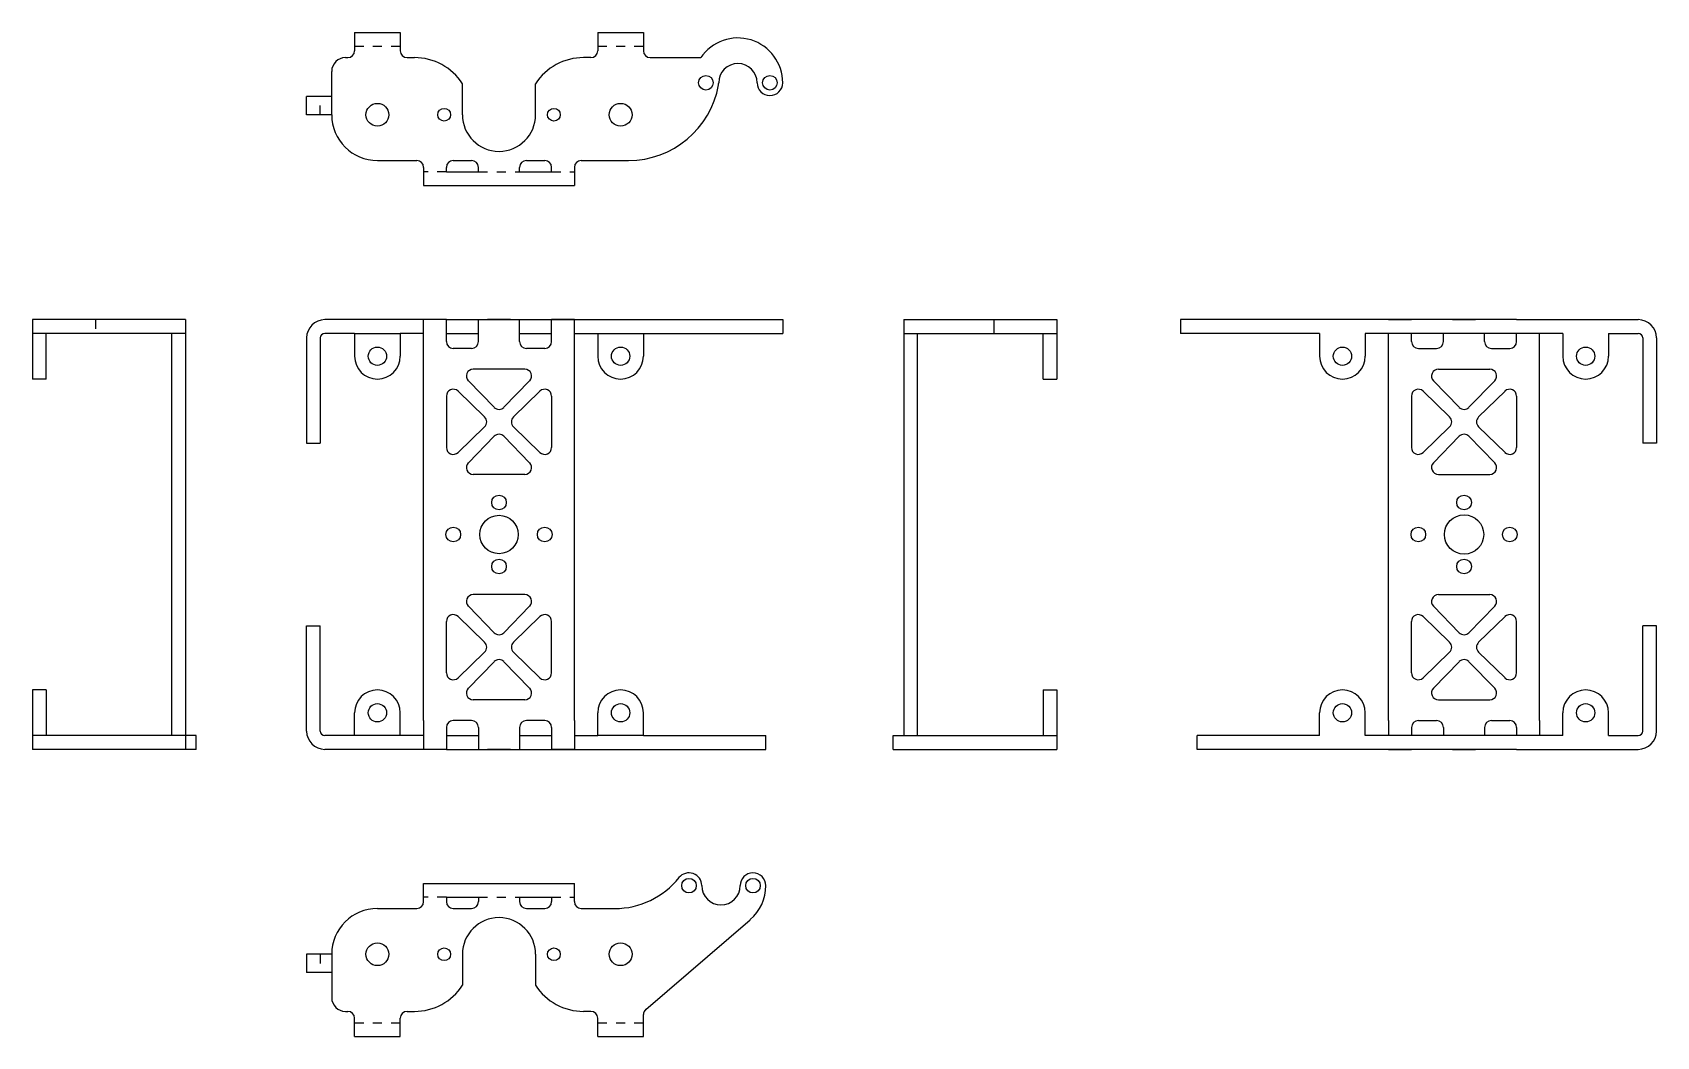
# Model space of a CAD drawing. Extents: x 19 to 197, y 56 to 166.
import ezdxf

# ---------------------------------------------------------------- set-up
doc = ezdxf.new("R2010")
doc.units = 0
doc.linetypes.add('DOT', pattern=[2, 1, -1])
doc.layers.add('Layer0', color=7, linetype='CONTINUOUS')

msp = doc.modelspace()

# ---------------------------------------------------------------- linework, layer by layer
at = {"layer": 'Layer0', "color": 8, "linetype": 'CONTINUOUS'}
for p, q in [((54.2, 165.82), (54.2, 163.82)), ((54.2, 165.82), (59.2, 165.82)), ((59.2, 165.82), (59.2, 163.82)), ((80.8, 165.82), (80.8, 163.82)), ((80.8, 165.82), (85.8, 165.82)), ((85.8, 165.82), (85.8, 164)), ((85.8, 164), (85.8, 163.82)), ((53.2, 163.07), (53.45, 163.07)), ((59.95, 163.07), (60.75, 163.07)), ((80.05, 163.07), (79.25, 163.07)), ((86.55, 163.07), (92.08, 163.07)), ((51.7, 156.82), (51.7, 161.57)), ((66, 156.82), (66, 160.21)), ((74, 156.82), (74, 160.21)), ((51.7, 158.82), (48.95, 158.82)), ((48.95, 156.82), (48.95, 158.82)), ((51.7, 156.82), (48.95, 156.82)), ((56.7, 151.82), (61, 151.82)), ((61.75, 151.07), (61.75, 150.57)), ((64.25, 150.57), (64.25, 151.07)), ((65, 151.82), (67, 151.82)), ((67.75, 150.57), (67.75, 151.07)), ((72.25, 150.57), (72.25, 151.07)), ((73, 151.82), (75, 151.82)), ((75.75, 150.57), (75.75, 151.07)), ((78.25, 151.07), (78.25, 150.57)), ((79, 151.82), (82.67, 151.82)), ((82.67, 151.82), (84.16, 151.82)), ((61.75, 150.57), (61.75, 149.07)), ((64.25, 150.57), (67.75, 150.57)), ((72.25, 150.57), (75.75, 150.57)), ((78.25, 150.57), (78.25, 149.07)), ((61.75, 149.07), (78.25, 149.07)), ((35.72, 134.41), (18.97, 134.41)), ((18.97, 134.41), (18.97, 127.91)), ((35.72, 134.41), (35.72, 88.91)), ((61.75, 134.41), (50.95, 134.41)), ((61.75, 131.26), (61.75, 134.41)), ((64.25, 134.41), (61.75, 134.41)), ((64.25, 132.01), (64.25, 134.41)), ((64.25, 134.41), (101.03, 134.41)), ((67.75, 132.01), (67.75, 134.41)), ((71.25, 134.41), (68.75, 134.41)), ((72.25, 132.01), (72.25, 134.41)), ((75.75, 132.01), (75.75, 134.41)), ((78.25, 134.41), (75.75, 134.41)), ((78.25, 131.26), (78.25, 134.41)), ((101.03, 134.41), (101.03, 132.91)), ((114.28, 134.41), (131.03, 134.41)), ((114.28, 134.41), (114.28, 88.91)), ((124.13, 134.41), (124.13, 132.91)), ((131.03, 134.41), (131.03, 127.91)), ((181.31, 134.41), (144.53, 134.41)), ((144.53, 134.41), (144.53, 132.91)), ((167.31, 134.41), (169.81, 134.41)), ((174.31, 134.41), (176.81, 134.41)), ((181.31, 134.41), (183.81, 134.41)), ((183.81, 134.41), (194.61, 134.41)), ((35.72, 132.91), (18.97, 132.91)), ((20.47, 127.91), (20.47, 132.91)), ((34.22, 88.91), (34.22, 132.91)), ((48.95, 132.41), (48.95, 120.91)), ((50.45, 132.41), (50.45, 120.91)), ((54.2, 132.91), (50.95, 132.91)), ((54.2, 132.91), (54.2, 130.41)), ((54.2, 132.91), (59.2, 132.91)), ((61.75, 132.91), (59.2, 132.91)), ((59.2, 132.91), (59.2, 130.41)), ((64.25, 132.91), (67.75, 132.91)), ((72.25, 132.91), (75.75, 132.91)), ((78.25, 132.91), (80.8, 132.91)), ((80.8, 132.91), (80.8, 130.41)), ((80.8, 132.91), (85.8, 132.91)), ((85.8, 132.91), (85.8, 130.41)), ((85.8, 132.91), (101.03, 132.91)), ((114.28, 132.91), (131.03, 132.91)), ((115.78, 88.91), (115.78, 132.91)), ((129.53, 127.91), (129.53, 132.91)), ((159.76, 132.91), (144.53, 132.91)), ((159.76, 132.91), (159.76, 130.41)), ((164.76, 132.91), (164.76, 130.41)), ((186.36, 132.91), (164.76, 132.91)), ((167.31, 131.26), (167.31, 132.91)), ((169.81, 132.01), (169.81, 132.91)), ((173.31, 132.01), (173.31, 132.91)), ((177.81, 132.01), (177.81, 132.91)), ((181.31, 132.01), (181.31, 132.91)), ((183.81, 131.26), (183.81, 132.91)), ((186.36, 132.91), (186.36, 130.41)), ((191.36, 132.91), (191.36, 130.41)), ((191.36, 132.91), (194.61, 132.91)), ((195.11, 132.41), (195.11, 120.91)), ((196.61, 132.41), (196.61, 120.91)), ((61.75, 90.56), (61.75, 131.26)), ((67, 131.26), (65, 131.26)), ((75, 131.26), (73, 131.26)), ((78.25, 90.56), (78.25, 131.26)), ((167.31, 90.56), (167.31, 131.26)), ((170.56, 131.26), (172.56, 131.26)), ((178.56, 131.26), (180.56, 131.26)), ((183.81, 90.56), (183.81, 131.26)), ((20.47, 127.91), (18.97, 127.91)), ((72.82, 128.99), (67.18, 128.99)), ((129.53, 127.91), (131.03, 127.91)), ((172.75, 128.99), (178.38, 128.99)), ((65.52, 126.59), (68.42, 123.77)), ((66.65, 127.71), (69.46, 124.82)), ((73.35, 127.71), (70.54, 124.82)), ((74.48, 126.59), (71.58, 123.77)), ((171.09, 126.59), (173.98, 123.77)), ((172.21, 127.71), (175.02, 124.82)), ((178.92, 127.71), (176.1, 124.82)), ((180.04, 126.59), (177.14, 123.77)), ((64.25, 126.05), (64.25, 120.42)), ((75.75, 126.05), (75.75, 120.42)), ((169.81, 126.05), (169.81, 120.42)), ((181.31, 126.05), (181.31, 120.42)), ((65.52, 119.88), (68.42, 122.7)), ((74.48, 119.88), (71.58, 122.7)), ((171.09, 119.88), (173.98, 122.7)), ((180.04, 119.88), (177.14, 122.7)), ((48.95, 120.91), (50.45, 120.91)), ((66.65, 118.76), (69.46, 121.65)), ((73.35, 118.76), (70.54, 121.65)), ((172.21, 118.76), (175.02, 121.65)), ((178.92, 118.76), (176.1, 121.65)), ((196.61, 120.91), (195.11, 120.91)), ((72.82, 117.48), (67.18, 117.48)), ((172.75, 117.48), (178.38, 117.48)), ((66.65, 103.06), (69.46, 100.17)), ((72.82, 104.33), (67.18, 104.33)), ((73.35, 103.06), (70.54, 100.17)), ((172.21, 103.06), (175.02, 100.17)), ((172.75, 104.33), (178.38, 104.33)), ((178.92, 103.06), (176.1, 100.17)), ((64.25, 95.77), (64.25, 101.4)), ((65.52, 101.94), (68.42, 99.12)), ((74.48, 101.94), (71.58, 99.12)), ((75.75, 95.77), (75.75, 101.4)), ((169.81, 95.77), (169.81, 101.4)), ((171.09, 101.94), (173.98, 99.12)), ((180.04, 101.94), (177.14, 99.12)), ((181.31, 95.77), (181.31, 101.4)), ((48.95, 89.41), (48.95, 100.91)), ((48.95, 100.91), (50.45, 100.91)), ((50.45, 89.41), (50.45, 100.91)), ((195.11, 89.41), (195.11, 100.91)), ((196.61, 100.91), (195.11, 100.91)), ((196.61, 89.41), (196.61, 100.91)), ((65.52, 95.23), (68.42, 98.05)), ((74.48, 95.23), (71.58, 98.05)), ((171.09, 95.23), (173.98, 98.05)), ((180.04, 95.23), (177.14, 98.05)), ((66.65, 94.11), (69.46, 97)), ((73.35, 94.11), (70.54, 97)), ((172.21, 94.11), (175.02, 97)), ((178.92, 94.11), (176.1, 97)), ((20.47, 93.91), (18.97, 93.91)), ((18.97, 93.91), (18.97, 87.41)), ((20.47, 93.91), (20.47, 88.91)), ((72.82, 92.83), (67.18, 92.83)), ((129.53, 93.91), (129.53, 88.91)), ((129.53, 93.91), (131.03, 93.91)), ((131.03, 93.91), (131.03, 87.41)), ((172.75, 92.83), (178.38, 92.83)), ((54.2, 88.91), (54.2, 91.41)), ((59.2, 88.91), (59.2, 91.41)), ((80.8, 88.91), (80.8, 91.41)), ((85.8, 88.91), (85.8, 91.41)), ((159.76, 88.91), (159.76, 91.41)), ((164.76, 88.91), (164.76, 91.41)), ((186.36, 88.91), (186.36, 91.41)), ((191.36, 88.91), (191.36, 91.41)), ((36.87, 88.91), (18.97, 88.91)), ((35.72, 88.91), (35.72, 87.41)), ((36.87, 87.41), (36.87, 88.91)), ((54.2, 88.91), (50.95, 88.91)), ((59.2, 88.91), (54.2, 88.91)), ((61.75, 88.91), (59.2, 88.91)), ((61.75, 90.56), (61.75, 87.41)), ((64.25, 89.81), (64.25, 87.41)), ((64.25, 88.91), (67.75, 88.91)), ((67, 90.56), (65, 90.56)), ((67.75, 89.81), (67.75, 87.41)), ((72.25, 89.81), (72.25, 87.41)), ((72.25, 88.91), (75.75, 88.91)), ((75, 90.56), (73, 90.56)), ((75.75, 89.81), (75.75, 87.41)), ((78.25, 90.56), (78.25, 87.41)), ((78.25, 88.91), (80.8, 88.91)), ((85.8, 88.91), (80.8, 88.91)), ((85.8, 88.91), (99.18, 88.91)), ((99.18, 87.41), (99.18, 88.91)), ((113.13, 88.91), (131.03, 88.91)), ((113.13, 87.41), (113.13, 88.91)), ((146.38, 87.41), (146.38, 88.91)), ((159.76, 88.91), (146.38, 88.91)), ((186.36, 88.91), (164.76, 88.91)), ((167.31, 90.56), (167.31, 88.91)), ((169.81, 89.81), (169.81, 88.91)), ((170.56, 90.56), (172.56, 90.56)), ((173.31, 89.81), (173.31, 88.91)), ((177.81, 89.81), (177.81, 88.91)), ((178.56, 90.56), (180.56, 90.56)), ((181.31, 89.81), (181.31, 88.91)), ((183.81, 90.56), (183.81, 88.91)), ((191.36, 88.91), (194.61, 88.91)), ((36.87, 87.41), (18.97, 87.41)), ((61.75, 87.41), (50.95, 87.41)), ((64.25, 87.41), (61.75, 87.41)), ((64.25, 87.41), (99.18, 87.41)), ((71.25, 87.41), (68.75, 87.41)), ((78.25, 87.41), (75.75, 87.41)), ((113.13, 87.41), (131.03, 87.41)), ((181.31, 87.41), (146.38, 87.41)), ((167.31, 87.41), (169.81, 87.41)), ((174.31, 87.41), (176.81, 87.41)), ((181.31, 87.41), (183.81, 87.41)), ((183.81, 87.41), (194.61, 87.41)), ((61.75, 71.25), (61.75, 72.75)), ((61.75, 72.75), (78.25, 72.75)), ((61.75, 70.75), (61.75, 71.25)), ((64.25, 71.25), (64.25, 70.75)), ((64.25, 71.25), (67.75, 71.25)), ((67.75, 71.25), (67.75, 70.75)), ((72.25, 71.25), (75.75, 71.25)), ((72.25, 71.25), (72.25, 70.75)), ((75.75, 71.25), (75.75, 70.75)), ((78.25, 71.25), (78.25, 72.75)), ((78.25, 70.75), (78.25, 71.25)), ((56.7, 70), (61, 70)), ((65, 70), (67, 70)), ((73, 70), (75, 70)), ((79, 70), (82.67, 70)), ((86.06, 58.97), (97.48, 68.78)), ((48.95, 65), (48.95, 63)), ((51.7, 65), (48.95, 65)), ((51.7, 65), (51.7, 60.25)), ((66, 65), (66, 61.61)), ((74, 65), (74, 61.61)), ((51.7, 63), (48.95, 63)), ((53.2, 58.75), (53.45, 58.75)), ((59.95, 58.75), (60.75, 58.75)), ((80.05, 58.75), (79.25, 58.75)), ((54.2, 56), (54.2, 58)), ((59.2, 56), (59.2, 58)), ((80.8, 56), (80.8, 58)), ((85.8, 57.5), (85.8, 58.41)), ((85.8, 57.82), (85.8, 58)), ((85.8, 56), (85.8, 57.82)), ((54.2, 56), (59.2, 56)), ((80.8, 56), (85.8, 56))]:
    msp.add_line(p, q, dxfattribs=at)
at = {"layer": 'Layer0', "color": 8, "linetype": 'DOT'}
for p, q in [((54.2, 164.32), (59.2, 164.32)), ((80.8, 164.32), (85.8, 164.32)), ((50.45, 156.82), (50.45, 158.82)), ((64.25, 150.57), (61.75, 150.57)), ((67.75, 150.57), (72.2, 150.57)), ((75.75, 150.57), (78.25, 150.57)), ((25.87, 134.41), (25.87, 132.91)), ((64.25, 71.25), (61.75, 71.25)), ((67.75, 71.25), (72.25, 71.25)), ((75.75, 71.25), (78.25, 71.25)), ((50.45, 65), (50.45, 63)), ((54.2, 57.5), (59.2, 57.5)), ((80.8, 57.5), (85.8, 57.5))]:
    msp.add_line(p, q, dxfattribs=at)
at = {"layer": 'Layer0', "color": 8, "linetype": 'CONTINUOUS'}
for centre, radius in [((92.63, 160.32), 0.8), ((99.63, 160.32), 0.8), ((56.7, 156.82), 1.25), ((64, 156.82), 0.7), ((64, 156.82), 0.7), ((76, 156.82), 0.7), ((83.3, 156.82), 1.25), ((56.7, 130.41), 1), ((83.3, 130.41), 1), ((162.26, 130.41), 1), ((188.86, 130.41), 1), ((70, 114.41), 0.8), ((175.56, 114.41), 0.8), ((70, 110.91), 2.1), ((175.56, 110.91), 2.15), ((65, 110.91), 0.8), ((75, 110.91), 0.8), ((170.56, 110.91), 0.8), ((180.56, 110.91), 0.8), ((70, 107.41), 0.8), ((175.56, 107.41), 0.8), ((56.7, 91.41), 1), ((83.3, 91.41), 1), ((162.26, 91.41), 1), ((188.86, 91.41), 1), ((90.78, 72.5), 0.8), ((97.78, 72.5), 0.8), ((56.7, 65), 1.25), ((83.3, 65), 1.25), ((64, 65), 0.7), ((64, 65), 0.7), ((76, 65), 0.7)]:
    msp.add_circle(centre, radius, dxfattribs=at)
for centre, radius, start, end in [((96.13, 160.32), 4.9, 0, 145.8595), ((53.45, 163.82), 0.75, -90, 0), ((59.95, 163.82), 0.75, 180, 270), ((80.05, 163.82), 0.75, -90, 0), ((86.55, 163.82), 0.75, 180, 270), ((53.2, 161.57), 1.5, 90, 180), ((60.75, 156.82), 6.25, 32.8599, 90), ((79.25, 156.82), 6.25, 90, 147.1401), ((96.13, 160.32), 2.1, 0, 180), ((84.16, 161.82), 10, 270, 349.9552), ((92.63, 160.32), 1.4, -10.0448, 0), ((99.63, 160.32), 1.4, -180, 0), ((56.7, 156.82), 5, 180, 270), ((70, 156.82), 4, -180, 0), ((61, 151.07), 0.75, 0, 90), ((65, 151.07), 0.75, 90, 180), ((67, 151.07), 0.75, 0, 90), ((73, 151.07), 0.75, 90, 180), ((75, 151.07), 0.75, 0, 90), ((79, 151.07), 0.75, 90, 180), ((50.95, 132.41), 2, -270, -180), ((194.61, 132.41), 2, 0, 90), ((50.95, 132.41), 0.5, 90, 180), ((65, 132.01), 0.75, 180, 270), ((67, 132.01), 0.75, -90, 0), ((73, 132.01), 0.75, 180, 270), ((75, 132.01), 0.75, -90, 0), ((170.56, 132.01), 0.75, 180, 270), ((172.56, 132.01), 0.75, -90, 0), ((178.56, 132.01), 0.75, 180, 270), ((180.56, 132.01), 0.75, -90, 0), ((194.61, 132.41), 0.5, 0, 90), ((56.7, 130.41), 2.5, -180, 0), ((64.25, 128.83), 1, 270, 270), ((75.75, 128.83), 1, 270, 270), ((83.3, 130.41), 2.5, -180, 0), ((162.26, 130.41), 2.5, -180, 0), ((169.81, 128.83), 1, 270, 270), ((181.31, 128.83), 1, 270, 270), ((188.86, 130.41), 2.5, -180, 0), ((67.18, 128.24), 0.75, 90, 224.2079), ((72.82, 128.24), 0.75, -44.2079, 90), ((172.75, 128.24), 0.75, 90, 224.2079), ((178.38, 128.24), 0.75, -44.2079, 90), ((65, 126.05), 0.75, 45.7921, 180), ((75, 126.05), 0.75, 0, 134.2079), ((170.56, 126.05), 0.75, 45.7921, 180), ((180.56, 126.05), 0.75, 0, 134.2079), ((70, 125.34), 0.75, 224.2079, 315.7921), ((175.56, 125.34), 0.75, 224.2079, 315.7921), ((67.9, 123.23), 0.75, -45.7921, 45.7921), ((72.1, 123.23), 0.75, 134.2079, 225.7921), ((173.46, 123.23), 0.75, -45.7921, 45.7921), ((177.67, 123.23), 0.75, 134.2079, 225.7921), ((70, 121.13), 0.75, 44.2079, 135.7921), ((175.56, 121.13), 0.75, 44.2079, 135.7921), ((65, 120.42), 0.75, 180, 314.2079), ((75, 120.42), 0.75, 225.7921, 360), ((170.56, 120.42), 0.75, 180, 314.2079), ((180.56, 120.42), 0.75, -134.2079, 0), ((64.25, 117.64), 1, 90, 90), ((67.18, 118.23), 0.75, 135.7921, 270), ((72.82, 118.23), 0.75, -90, 44.2079), ((75.59, 117.48), 1, 180, 180), ((169.97, 117.48), 1, 0, 0), ((172.75, 118.23), 0.75, 135.7921, 270), ((178.38, 118.23), 0.75, -90, 44.2079), ((181.31, 117.64), 1, 90, 90), ((64.25, 104.18), 1, 270, 270), ((75.59, 104.33), 1, 180, 180), ((169.97, 104.33), 1, 0, 0), ((181.31, 104.18), 1, 270, 270), ((67.18, 103.58), 0.75, 90, 224.2079), ((72.82, 103.58), 0.75, -44.2079, 90), ((172.75, 103.58), 0.75, 90, 224.2079), ((178.38, 103.58), 0.75, -44.2079, 90), ((65, 101.4), 0.75, 45.7921, 180), ((75, 101.4), 0.75, 0, 134.2079), ((170.56, 101.4), 0.75, 45.7921, 180), ((180.56, 101.4), 0.75, 0, 134.2079), ((70, 100.69), 0.75, 224.2079, 315.7921), ((175.56, 100.69), 0.75, 224.2079, 315.7921), ((67.9, 98.58), 0.75, -45.7921, 45.7921), ((72.1, 98.58), 0.75, 134.2079, 225.7921), ((173.46, 98.58), 0.75, -45.7921, 45.7921), ((177.67, 98.58), 0.75, 134.2079, 225.7921), ((70, 96.48), 0.75, 44.2079, 135.7921), ((175.56, 96.48), 0.75, 44.2079, 135.7921), ((65, 95.77), 0.75, 180, 314.2079), ((75, 95.77), 0.75, 225.7921, 360), ((170.56, 95.77), 0.75, 180, 314.2079), ((180.56, 95.77), 0.75, -134.2079, 0), ((56.7, 91.41), 2.5, 0, 180), ((64.25, 92.99), 1, 90, 90), ((67.18, 93.58), 0.75, 135.7921, 270), ((72.82, 93.58), 0.75, -90, 44.2079), ((75.75, 92.99), 1, 90, 90), ((83.3, 91.41), 2.5, 0, 180), ((162.26, 91.41), 2.5, 0, 180), ((169.81, 92.99), 1, 90, 90), ((172.75, 93.58), 0.75, 135.7921, 270), ((178.38, 93.58), 0.75, -90, 44.2079), ((181.31, 92.99), 1, 90, 90), ((188.86, 91.41), 2.5, 0, 180), ((50.95, 89.41), 2, 180, 270), ((50.95, 89.41), 0.5, 180, 270), ((65, 89.81), 0.75, 90, 180), ((67, 89.81), 0.75, 0, 90), ((73, 89.81), 0.75, 90, 180), ((75, 89.81), 0.75, 0, 90), ((170.56, 89.81), 0.75, 90, 180), ((172.56, 89.81), 0.75, 0, 90), ((178.56, 89.81), 0.75, 90, 180), ((180.56, 89.81), 0.75, 0, 90), ((194.61, 89.41), 2, -90, 0), ((194.61, 89.41), 0.5, -90, 0), ((82.67, 79), 9, -90, -38.6822), ((90.78, 72.5), 1.4, 0, 141.3178), ((97.78, 72.5), 1.4, 0, 180), ((94.28, 72.5), 2.1, -180, 0), ((94.28, 72.5), 4.9, -49.3291, 0), ((56.7, 65), 5, -270, -180), ((61, 70.75), 0.75, -90, 0), ((65, 70.75), 0.75, -180, -90), ((67, 70.75), 0.75, -90, 0), ((73, 70.75), 0.75, 180, 270), ((75, 70.75), 0.75, -90, 0), ((79, 70.75), 0.75, 180, 270), ((70, 65), 4, 0, 180), ((60.75, 65), 6.25, -90, -32.8599), ((79.25, 65), 6.25, -147.1401, -90), ((53.2, 60.25), 1.5, 180, 270), ((53.45, 58), 0.75, 0, 90), ((59.95, 58), 0.75, 90, 180), ((80.05, 58), 0.75, 0, 90), ((86.55, 58.41), 0.75, 130.6709, 180)]:
    msp.add_arc(centre, radius, start, end, dxfattribs=at)

doc.saveas('drawing.dxf')
